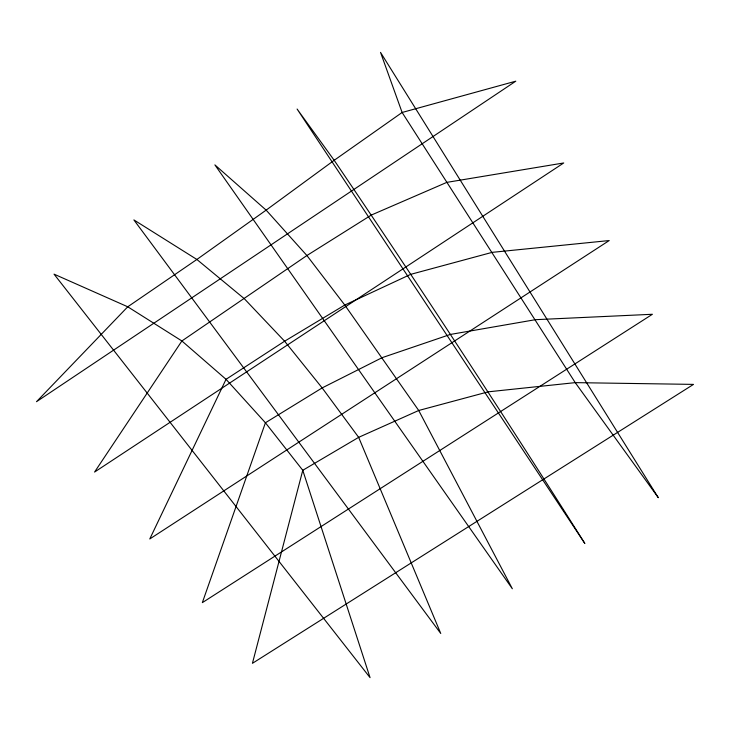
<?xml version="1.0" encoding="UTF-8"?>
<svg xmlns="http://www.w3.org/2000/svg" width="730" height="730" viewBox="0 0 730 730"><rect width="100%" height="100%" fill="white"/><g stroke="black" fill="none" stroke-linecap="round" stroke-linejoin="round"><path stroke-width="1.09" d="M302.777 470.293L252.425 663.333L693.5 384.391L575.24 382.63L488.169 391.837L418.719 410.488L358.658 437.343L302.777 470.293L370.055 677.632L54.038 274.142L127.75 306.792L181.889 340.965L226.035 379.317L265.419 422.761L302.777 470.293M265.419 422.761L202.338 602.642L652.401 314.274L535.428 319.685L450.282 334.459L382.1 357.673L322.149 387.913L265.419 422.761M226.035 379.317L149.778 538.959L609.203 240.553L492.193 252.352L410.643 274.37L344.779 305.049L284.609 341.211L226.035 379.317M181.889 340.965L94.572 472.055L563.724 162.963L446.815 182.372L371.315 215.058L306.91 255.527L181.889 340.965M127.75 306.792L36.5 401.701L515.791 81.176L402.12 112.475L334.185 160.299L266.14 210.13L196.881 259.469L127.75 306.792M196.881 259.469L133.882 219.912L440.756 633.476L358.658 437.343L322.149 387.913L284.609 341.211L244.276 298.67L196.881 259.469M266.14 210.13L214.885 164.88L512.341 588.763L418.719 410.488L344.779 305.049L306.91 255.527L266.14 210.13M658.268 497.623L575.24 382.63L402.12 112.475L380.522 52.368L658.268 497.623M334.185 160.299L297.092 109.035L584.849 543.485C503.472 414.348 419.859 286.625 334.185 160.299"/></g></svg>
